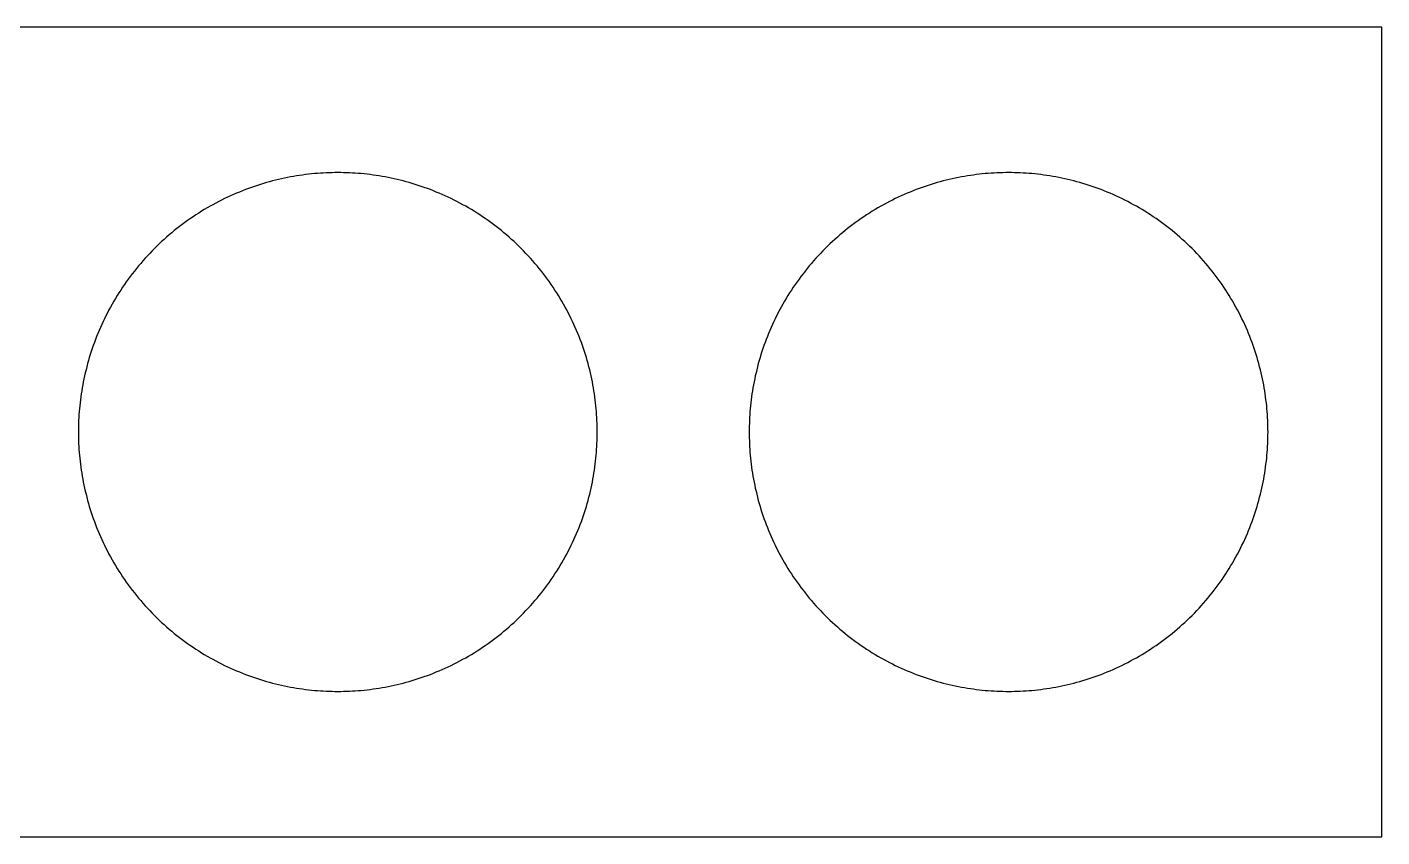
# Model space of a CAD drawing. Header units: millimetres. Extents: x -453 to 2661, y -841 to 395.
# Drawn here: x 149.4 to 256.5, y -16 to 48 of the extents above; entities that cross this region are included whole.
import ezdxf

# ---------------------------------------------------------------- set-up
doc = ezdxf.new("R2010")
doc.units = ezdxf.units.MM
doc.layers.add('Version 4', color=7, linetype='Continuous', true_color=0x000000)

msp = doc.modelspace()

# ---------------------------------------------------------------- linework, layer by layer
at = {"layer": 'Version 4'}
for points in [[(256.5, 48, 8), (174, 48, 8), (91.5, 48, 8)], [(256.5, 48, 16), (174, 48, 16), (91.5, 48, 16)], [(256.5, -16, 8), (256.5, 16, 8), (256.5, 48, 8)], [(256.5, 48, 8), (256.5, 48, 12), (256.5, 48, 16)], [(256.5, -16, 16), (256.5, 16, 16), (256.5, 48, 16)], [(194.5, 16, 8), (194.5, 16, 12), (194.5, 16, 16)], [(206.5, 16, 8), (206.5, 16, 12), (206.5, 16, 16)], [(91.5, -16, 8), (174, -16, 8), (256.5, -16, 8)], [(91.5, -16, 16), (174, -16, 16), (256.5, -16, 16)], [(256.5, -16, 8), (256.5, -16, 12), (256.5, -16, 16)]]:
    msp.add_open_spline(points, degree=2, dxfattribs=at)
for points, knots in [([(194.5, 16, 8), (194.5, -4.5, 8), (174, -4.5, 8), (153.5, -4.5, 8), (153.5, 16, 8), (153.5, 36.5, 8), (174, 36.5, 8), (194.5, 36.5, 8), (194.5, 16, 8)], [715.610598, 715.610598, 715.610598, 747.811922, 747.811922, 780.013247, 780.013247, 812.214572, 812.214572, 844.415896, 844.415896, 844.415896]), ([(194.5, 16, 16), (194.5, -4.5, 16), (174, -4.5, 16), (153.5, -4.5, 16), (153.5, 16, 16), (153.5, 36.5, 16), (174, 36.5, 16), (194.5, 36.5, 16), (194.5, 16, 16)], [715.610598, 715.610598, 715.610598, 747.811922, 747.811922, 780.013247, 780.013247, 812.214572, 812.214572, 844.415896, 844.415896, 844.415896]), ([(206.5, 16, 8), (206.5, 36.5, 8), (227, 36.5, 8), (247.5, 36.5, 8), (247.5, 16, 8), (247.5, -4.5, 8), (227, -4.5, 8), (206.5, -4.5, 8), (206.5, 16, 8)], [458, 458, 458, 490.201325, 490.201325, 522.402649, 522.402649, 554.603974, 554.603974, 586.805299, 586.805299, 586.805299]), ([(206.5, 16, 16), (206.5, 36.5, 16), (227, 36.5, 16), (247.5, 36.5, 16), (247.5, 16, 16), (247.5, -4.5, 16), (227, -4.5, 16), (206.5, -4.5, 16), (206.5, 16, 16)], [458, 458, 458, 490.201325, 490.201325, 522.402649, 522.402649, 554.603974, 554.603974, 586.805299, 586.805299, 586.805299])]:
    msp.add_rational_spline(points, [1, 0.707106781187, 1, 0.707106781187, 1, 0.707106781187, 1, 0.707106781187, 1], degree=2, knots=knots, dxfattribs=at)

doc.saveas('drawing.dxf')
